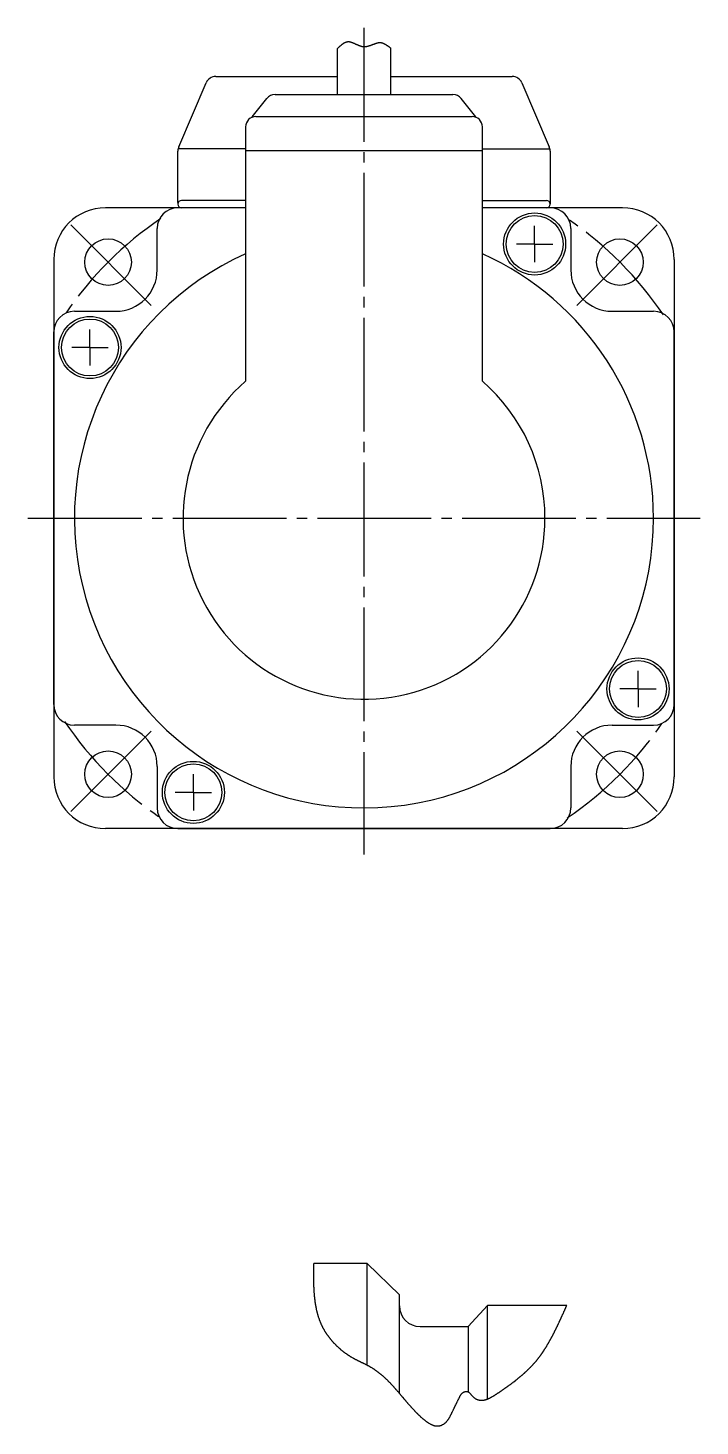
# Model space of a CAD drawing. Extents: x -169 to 177, y -107 to 129.
# Drawn here: x -169.5 to -104.5, y -91.2 to 43.9 of the extents above; entities that cross this region are included whole.
import ezdxf

# ---------------------------------------------------------------- set-up
doc = ezdxf.new("R2010")
doc.units = 0
doc.linetypes.add('DASH_CENTER', pattern=[14, 11, -1, 1, -1])
doc.layers.get('0').update_dxf_attribs({"linetype": 'CONTINUOUS'})

msp = doc.modelspace()

# ---------------------------------------------------------------- linework, layer by layer
at = {"color": 1, "linetype": 'DASH_CENTER'}
for p, q in [((-137, 43.88), (-137, -36)), ((-157.57, 17.07), (-165.68, 25.18)), ((-116.43, 17.07), (-108.32, 25.18)), ((-169.5, -3.5), (-104.5, -3.5)), ((-157.57, -24.07), (-165.68, -32.18)), ((-116.43, -24.07), (-108.32, -32.18))]:
    msp.add_line(p, q, dxfattribs=at)
at = {"color": 7, "linetype": 'CONTINUOUS'}
for p, q in [((-139.55, 37.46), (-139.55, 41.91)), ((-134.45, 41.96), (-134.45, 37.46)), ((-151.34, 39.2), (-139.55, 39.2)), ((-134.45, 39.2), (-122.66, 39.2)), ((-154.92, 32.39), (-152.26, 38.59)), ((-121.74, 38.59), (-119.08, 32.39)), ((-147.81, 35.29), (-146.41, 37.05)), ((-145.6, 37.46), (-128.4, 37.46)), ((-126.19, 35.29), (-127.59, 37.05)), ((-147.45, 35.32), (-126.55, 35.32)), ((-148.45, 34.32), (-148.45, 9.73)), ((-125.55, 9.73), (-125.55, 34.32)), ((-155, 27), (-155, 31.99)), ((-148.45, 32.2), (-154.98, 32.2)), ((-125.55, 32.01), (-148.45, 32.01)), ((-125.55, 32.2), (-119.02, 32.2)), ((-119, 31.99), (-119, 26.85)), ((-148.45, 27.2), (-154.65, 27.2)), ((-125.55, 27.2), (-119.35, 27.2)), ((-148.45, 26.5), (-162, 26.5)), ((-155, 27), (-155, 26.85)), ((-112, 26.5), (-125.55, 26.5)), ((-157, 20.5), (-157, 24.5)), ((-157, 20.5), (-157, 24.5)), ((-120.5, 23), (-120.5, 24.75)), ((-117, 24.5), (-117, 20.5)), ((-120.5, 23), (-122.25, 23)), ((-120.5, 23), (-120.5, 21.25)), ((-120.5, 23), (-118.75, 23)), ((-167, 21.5), (-167, -28.5)), ((-107, 21.5), (-107, -28.5)), ((-165, 16.5), (-161, 16.5)), ((-113, 16.5), (-109, 16.5)), ((-167, 14.5), (-167, -21.5)), ((-167, -21.5), (-167, 14.5)), ((-163.5, 13), (-163.5, 14.75)), ((-107, 14.5), (-107, -21.5)), ((-107, -21.5), (-107, 14.5)), ((-163.5, 13), (-165.25, 13)), ((-163.5, 13), (-163.5, 11.25)), ((-163.5, 13), (-161.75, 13)), ((-110.5, -20), (-110.5, -18.25)), ((-110.5, -20), (-112.25, -20)), ((-110.5, -20), (-110.5, -21.75)), ((-110.5, -20), (-108.75, -20)), ((-161, -23.5), (-165, -23.5)), ((-113, -23.5), (-109, -23.5)), ((-157, -27.5), (-157, -31.5)), ((-153.5, -30), (-153.5, -28.25)), ((-117, -27.5), (-117, -31.5)), ((-153.5, -30), (-155.25, -30)), ((-153.5, -30), (-153.5, -31.75)), ((-153.5, -30), (-151.75, -30)), ((-112, -33.5), (-162, -33.5)), ((-155, -33.5), (-119, -33.5)), ((-119, -33.5), (-155, -33.5)), ((-136.69, -75.55), (-141.86, -75.55)), ((-136.69, -75.55), (-133.57, -78.55)), ((-136.69, -85.35), (-136.69, -75.55)), ((-133.57, -88.09), (-133.57, -78.55)), ((-126.93, -81.63), (-125.07, -79.59)), ((-117.39, -79.59), (-125.07, -79.59)), ((-125.07, -88.63), (-125.07, -79.59)), ((-131.57, -81.63), (-126.93, -81.63)), ((-126.93, -81.63), (-126.93, -87.95))]:
    msp.add_line(p, q, dxfattribs=at)
at = {"color": 2}
for points in [[(-134.45, 41.96, 0), (-134.47, 41.97, 0), (-134.49, 41.99, 0), (-134.51, 42, 0), (-134.54, 42.02, 0), (-134.56, 42.03, 0), (-134.58, 42.05, 0), (-134.6, 42.07, 0), (-134.62, 42.08, 0), (-134.65, 42.1, 0), (-134.67, 42.11, 0), (-134.69, 42.13, 0), (-134.71, 42.14, 0), (-134.73, 42.16, 0), (-134.75, 42.17, 0), (-134.78, 42.19, 0), (-134.8, 42.2, 0), (-134.82, 42.21, 0), (-134.84, 42.23, 0), (-134.86, 42.24, 0), (-134.88, 42.25, 0), (-134.91, 42.27, 0), (-134.93, 42.28, 0), (-134.95, 42.29, 0), (-134.97, 42.3, 0), (-135, 42.31, 0), (-135.02, 42.33, 0), (-135.04, 42.34, 0), (-135.06, 42.35, 0), (-135.08, 42.36, 0), (-135.11, 42.37, 0), (-135.13, 42.37, 0), (-135.15, 42.38, 0), (-135.17, 42.39, 0), (-135.19, 42.4, 0), (-135.22, 42.4, 0), (-135.24, 42.41, 0), (-135.26, 42.42, 0), (-135.28, 42.42, 0), (-135.31, 42.43, 0), (-135.33, 42.43, 0), (-135.35, 42.43, 0), (-135.38, 42.44, 0), (-135.4, 42.44, 0), (-135.42, 42.44, 0), (-135.44, 42.44, 0), (-135.47, 42.44, 0), (-135.49, 42.44, 0), (-135.51, 42.44, 0), (-135.54, 42.44, 0), (-135.56, 42.44, 0), (-135.58, 42.43, 0), (-135.61, 42.43, 0), (-135.63, 42.43, 0), (-135.65, 42.42, 0), (-135.68, 42.42, 0), (-135.7, 42.41, 0), (-135.72, 42.41, 0), (-135.75, 42.4, 0), (-135.77, 42.4, 0), (-135.79, 42.39, 0), (-135.82, 42.38, 0), (-135.84, 42.38, 0), (-135.87, 42.37, 0), (-135.89, 42.36, 0), (-135.91, 42.35, 0), (-135.94, 42.34, 0), (-135.96, 42.34, 0), (-135.98, 42.33, 0), (-136.01, 42.32, 0), (-136.03, 42.31, 0), (-136.06, 42.3, 0), (-136.08, 42.29, 0), (-136.1, 42.28, 0), (-136.13, 42.27, 0), (-136.15, 42.26, 0), (-136.18, 42.25, 0), (-136.2, 42.24, 0), (-136.22, 42.23, 0), (-136.25, 42.23, 0), (-136.27, 42.22, 0), (-136.3, 42.21, 0), (-136.32, 42.2, 0), (-136.35, 42.19, 0), (-136.37, 42.18, 0), (-136.4, 42.17, 0), (-136.42, 42.16, 0), (-136.44, 42.15, 0), (-136.47, 42.14, 0), (-136.49, 42.14, 0), (-136.52, 42.13, 0), (-136.54, 42.12, 0), (-136.57, 42.11, 0), (-136.59, 42.11, 0), (-136.62, 42.1, 0), (-136.64, 42.09, 0), (-136.66, 42.09, 0), (-136.69, 42.08, 0), (-136.71, 42.08, 0), (-136.74, 42.07, 0), (-136.76, 42.07, 0), (-136.79, 42.06, 0), (-136.81, 42.06, 0), (-136.84, 42.06, 0), (-136.86, 42.05, 0), (-136.88, 42.05, 0), (-136.91, 42.05, 0), (-136.93, 42.05, 0), (-136.96, 42.05, 0), (-136.98, 42.05, 0), (-137.01, 42.05, 0), (-137.03, 42.05, 0), (-137.06, 42.05, 0), (-137.08, 42.06, 0), (-137.1, 42.06, 0), (-137.13, 42.06, 0), (-137.15, 42.07, 0), (-137.18, 42.07, 0), (-137.2, 42.08, 0), (-137.23, 42.08, 0), (-137.25, 42.09, 0), (-137.28, 42.1, 0), (-137.3, 42.11, 0), (-137.32, 42.11, 0), (-137.35, 42.12, 0), (-137.37, 42.13, 0), (-137.4, 42.14, 0), (-137.42, 42.15, 0), (-137.45, 42.16, 0), (-137.47, 42.17, 0), (-137.5, 42.18, 0), (-137.52, 42.19, 0), (-137.54, 42.2, 0), (-137.57, 42.21, 0), (-137.59, 42.22, 0), (-137.62, 42.23, 0), (-137.64, 42.24, 0), (-137.66, 42.25, 0), (-137.69, 42.26, 0), (-137.71, 42.27, 0), (-137.74, 42.28, 0), (-137.76, 42.29, 0), (-137.78, 42.3, 0), (-137.81, 42.32, 0), (-137.83, 42.33, 0), (-137.85, 42.34, 0), (-137.88, 42.35, 0), (-137.9, 42.36, 0), (-137.93, 42.37, 0), (-137.95, 42.38, 0), (-137.97, 42.39, 0), (-138, 42.4, 0), (-138.02, 42.41, 0), (-138.04, 42.42, 0), (-138.07, 42.43, 0), (-138.09, 42.44, 0), (-138.11, 42.45, 0), (-138.14, 42.46, 0), (-138.16, 42.46, 0), (-138.18, 42.47, 0), (-138.21, 42.48, 0), (-138.23, 42.49, 0), (-138.25, 42.49, 0), (-138.28, 42.5, 0), (-138.3, 42.51, 0), (-138.32, 42.51, 0), (-138.34, 42.52, 0), (-138.37, 42.52, 0), (-138.39, 42.52, 0), (-138.41, 42.53, 0), (-138.43, 42.53, 0), (-138.46, 42.53, 0), (-138.48, 42.53, 0), (-138.5, 42.53, 0), (-138.52, 42.53, 0), (-138.54, 42.53, 0), (-138.57, 42.53, 0), (-138.59, 42.53, 0), (-138.61, 42.53, 0), (-138.63, 42.52, 0), (-138.66, 42.52, 0), (-138.68, 42.51, 0), (-138.7, 42.51, 0), (-138.72, 42.5, 0), (-138.74, 42.5, 0), (-138.76, 42.49, 0), (-138.78, 42.48, 0), (-138.81, 42.47, 0), (-138.83, 42.46, 0), (-138.85, 42.45, 0), (-138.87, 42.44, 0), (-138.89, 42.43, 0), (-138.91, 42.42, 0), (-138.93, 42.41, 0), (-138.95, 42.4, 0), (-138.97, 42.38, 0), (-139, 42.37, 0), (-139.02, 42.36, 0), (-139.04, 42.34, 0), (-139.06, 42.33, 0), (-139.08, 42.31, 0), (-139.1, 42.3, 0), (-139.12, 42.28, 0), (-139.14, 42.27, 0), (-139.16, 42.25, 0), (-139.18, 42.24, 0), (-139.2, 42.22, 0), (-139.22, 42.2, 0), (-139.24, 42.19, 0), (-139.26, 42.17, 0), (-139.28, 42.15, 0), (-139.31, 42.13, 0), (-139.33, 42.12, 0), (-139.35, 42.1, 0), (-139.37, 42.08, 0), (-139.39, 42.06, 0), (-139.41, 42.04, 0), (-139.43, 42.02, 0), (-139.45, 42.01, 0), (-139.47, 41.99, 0), (-139.49, 41.97, 0), (-139.51, 41.95, 0), (-139.53, 41.93, 0), (-139.55, 41.91, 0)], [(-141.86, -75.55, 0), (-141.87, -75.59, 0), (-141.87, -75.63, 0), (-141.87, -75.67, 0), (-141.87, -75.71, 0), (-141.87, -75.75, 0), (-141.87, -75.79, 0), (-141.87, -75.83, 0), (-141.87, -75.87, 0), (-141.87, -75.91, 0), (-141.87, -75.96, 0), (-141.87, -76, 0), (-141.87, -76.04, 0), (-141.87, -76.08, 0), (-141.87, -76.12, 0), (-141.88, -76.16, 0), (-141.88, -76.2, 0), (-141.88, -76.24, 0), (-141.88, -76.28, 0), (-141.88, -76.32, 0), (-141.88, -76.36, 0), (-141.88, -76.4, 0), (-141.88, -76.44, 0), (-141.88, -76.48, 0), (-141.88, -76.52, 0), (-141.88, -76.56, 0), (-141.88, -76.6, 0), (-141.88, -76.64, 0), (-141.88, -76.68, 0), (-141.88, -76.72, 0), (-141.88, -76.77, 0), (-141.88, -76.81, 0), (-141.88, -76.85, 0), (-141.88, -76.89, 0), (-141.88, -76.93, 0), (-141.88, -76.97, 0), (-141.88, -77.01, 0), (-141.88, -77.05, 0), (-141.88, -77.09, 0), (-141.88, -77.13, 0), (-141.88, -77.17, 0), (-141.88, -77.21, 0), (-141.88, -77.25, 0), (-141.88, -77.29, 0), (-141.88, -77.33, 0), (-141.88, -77.37, 0), (-141.88, -77.41, 0), (-141.87, -77.45, 0), (-141.87, -77.49, 0), (-141.87, -77.54, 0), (-141.87, -77.58, 0), (-141.87, -77.62, 0), (-141.87, -77.66, 0), (-141.87, -77.7, 0), (-141.87, -77.74, 0), (-141.87, -77.78, 0), (-141.86, -77.82, 0), (-141.86, -77.86, 0), (-141.86, -77.9, 0), (-141.86, -77.94, 0), (-141.86, -77.98, 0), (-141.85, -78.02, 0), (-141.85, -78.06, 0), (-141.85, -78.1, 0), (-141.85, -78.14, 0), (-141.85, -78.18, 0), (-141.84, -78.22, 0), (-141.84, -78.26, 0), (-141.84, -78.3, 0), (-141.84, -78.35, 0), (-141.83, -78.39, 0), (-141.83, -78.43, 0), (-141.83, -78.47, 0), (-141.82, -78.51, 0), (-141.82, -78.55, 0), (-141.82, -78.59, 0), (-141.81, -78.63, 0), (-141.81, -78.67, 0), (-141.81, -78.71, 0), (-141.8, -78.75, 0), (-141.8, -78.79, 0), (-141.79, -78.83, 0), (-141.79, -78.87, 0), (-141.79, -78.91, 0), (-141.78, -78.95, 0), (-141.78, -78.99, 0), (-141.77, -79.03, 0), (-141.77, -79.07, 0), (-141.76, -79.11, 0), (-141.76, -79.15, 0), (-141.75, -79.19, 0), (-141.75, -79.23, 0), (-141.74, -79.27, 0), (-141.73, -79.31, 0), (-141.73, -79.35, 0), (-141.72, -79.39, 0), (-141.72, -79.43, 0), (-141.71, -79.47, 0), (-141.7, -79.51, 0), (-141.69, -79.55, 0), (-141.69, -79.59, 0), (-141.68, -79.63, 0), (-141.67, -79.67, 0), (-141.67, -79.71, 0), (-141.66, -79.75, 0), (-141.65, -79.79, 0), (-141.64, -79.83, 0), (-141.63, -79.87, 0), (-141.63, -79.91, 0), (-141.62, -79.95, 0), (-141.61, -79.99, 0), (-141.6, -80.03, 0), (-141.59, -80.07, 0), (-141.58, -80.11, 0), (-141.57, -80.15, 0), (-141.56, -80.19, 0), (-141.55, -80.23, 0), (-141.54, -80.27, 0), (-141.53, -80.31, 0), (-141.52, -80.35, 0), (-141.51, -80.39, 0), (-141.5, -80.43, 0), (-141.49, -80.46, 0), (-141.48, -80.5, 0), (-141.46, -80.54, 0), (-141.45, -80.58, 0), (-141.44, -80.62, 0), (-141.43, -80.66, 0), (-141.42, -80.7, 0), (-141.4, -80.74, 0), (-141.39, -80.77, 0), (-141.38, -80.81, 0), (-141.36, -80.85, 0), (-141.35, -80.89, 0), (-141.34, -80.93, 0), (-141.32, -80.97, 0), (-141.31, -81, 0), (-141.29, -81.04, 0), (-141.28, -81.08, 0), (-141.26, -81.12, 0), (-141.25, -81.16, 0), (-141.24, -81.19, 0), (-141.22, -81.23, 0), (-141.2, -81.27, 0), (-141.19, -81.31, 0), (-141.17, -81.34, 0), (-141.16, -81.38, 0), (-141.14, -81.42, 0), (-141.12, -81.45, 0), (-141.1, -81.49, 0), (-141.09, -81.53, 0), (-141.07, -81.56, 0), (-141.05, -81.6, 0), (-141.03, -81.64, 0), (-141.01, -81.67, 0), (-141, -81.71, 0), (-140.98, -81.75, 0), (-140.96, -81.78, 0), (-140.94, -81.82, 0), (-140.92, -81.85, 0), (-140.9, -81.89, 0), (-140.88, -81.92, 0), (-140.86, -81.96, 0), (-140.84, -81.99, 0), (-140.82, -82.03, 0), (-140.8, -82.06, 0), (-140.78, -82.1, 0), (-140.75, -82.13, 0), (-140.73, -82.17, 0), (-140.71, -82.2, 0), (-140.69, -82.23, 0), (-140.67, -82.27, 0), (-140.65, -82.3, 0), (-140.62, -82.34, 0), (-140.6, -82.37, 0), (-140.58, -82.4, 0), (-140.55, -82.44, 0), (-140.53, -82.47, 0), (-140.51, -82.5, 0), (-140.48, -82.54, 0), (-140.46, -82.57, 0), (-140.43, -82.6, 0), (-140.41, -82.63, 0), (-140.38, -82.67, 0), (-140.36, -82.7, 0), (-140.34, -82.73, 0), (-140.31, -82.76, 0), (-140.28, -82.79, 0), (-140.26, -82.83, 0), (-140.23, -82.86, 0), (-140.21, -82.89, 0), (-140.18, -82.92, 0), (-140.15, -82.95, 0), (-140.13, -82.98, 0), (-140.1, -83.01, 0), (-140.07, -83.04, 0), (-140.05, -83.07, 0), (-140.02, -83.1, 0), (-139.99, -83.13, 0), (-139.97, -83.17, 0), (-139.94, -83.19, 0), (-139.91, -83.22, 0), (-139.88, -83.25, 0), (-139.85, -83.28, 0), (-139.82, -83.31, 0), (-139.8, -83.34, 0), (-139.77, -83.37, 0), (-139.74, -83.4, 0), (-139.71, -83.43, 0), (-139.68, -83.46, 0), (-139.65, -83.49, 0), (-139.62, -83.51, 0), (-139.59, -83.54, 0), (-139.56, -83.57, 0), (-139.53, -83.6, 0), (-139.5, -83.63, 0), (-139.47, -83.65, 0), (-139.44, -83.68, 0), (-139.41, -83.71, 0), (-139.38, -83.73, 0), (-139.35, -83.76, 0), (-139.32, -83.79, 0), (-139.29, -83.81, 0), (-139.26, -83.84, 0), (-139.23, -83.87, 0), (-139.2, -83.89, 0), (-139.16, -83.92, 0), (-139.13, -83.94, 0), (-139.1, -83.97, 0), (-139.07, -83.99, 0), (-139.04, -84.02, 0), (-139, -84.04, 0), (-138.97, -84.07, 0), (-138.94, -84.09, 0), (-138.91, -84.12, 0), (-138.88, -84.14, 0), (-138.84, -84.17, 0), (-138.81, -84.19, 0), (-138.78, -84.21, 0), (-138.74, -84.24, 0), (-138.71, -84.26, 0), (-138.68, -84.28, 0), (-138.64, -84.31, 0), (-138.61, -84.33, 0), (-138.58, -84.35, 0), (-138.54, -84.38, 0), (-138.51, -84.4, 0), (-138.47, -84.42, 0), (-138.44, -84.44, 0), (-138.41, -84.46, 0), (-138.37, -84.49, 0), (-138.34, -84.51, 0), (-138.3, -84.53, 0), (-138.27, -84.55, 0), (-138.23, -84.57, 0), (-138.2, -84.59, 0), (-138.16, -84.61, 0), (-138.13, -84.63, 0), (-138.09, -84.65, 0), (-138.06, -84.67, 0), (-138.02, -84.69, 0), (-137.99, -84.71, 0), (-137.95, -84.73, 0), (-137.92, -84.75, 0), (-137.88, -84.77, 0), (-137.84, -84.79, 0), (-137.81, -84.81, 0), (-137.77, -84.82, 0), (-137.74, -84.84, 0), (-137.7, -84.86, 0), (-137.66, -84.88, 0), (-137.63, -84.9, 0), (-137.59, -84.92, 0), (-137.56, -84.93, 0), (-137.52, -84.95, 0), (-137.48, -84.97, 0), (-137.45, -84.99, 0), (-137.41, -85, 0), (-137.37, -85.02, 0), (-137.34, -85.04, 0), (-137.3, -85.06, 0), (-137.26, -85.07, 0), (-137.23, -85.09, 0), (-137.19, -85.11, 0), (-137.15, -85.13, 0), (-137.12, -85.14, 0), (-137.08, -85.16, 0), (-137.04, -85.18, 0), (-137.01, -85.2, 0), (-136.97, -85.21, 0), (-136.93, -85.23, 0), (-136.9, -85.25, 0), (-136.86, -85.27, 0), (-136.82, -85.29, 0), (-136.79, -85.3, 0), (-136.75, -85.32, 0), (-136.72, -85.34, 0), (-136.68, -85.36, 0), (-136.65, -85.38, 0), (-136.61, -85.4, 0), (-136.57, -85.42, 0), (-136.54, -85.44, 0), (-136.5, -85.46, 0), (-136.47, -85.48, 0), (-136.43, -85.5, 0), (-136.4, -85.52, 0), (-136.36, -85.54, 0), (-136.33, -85.56, 0), (-136.29, -85.58, 0), (-136.26, -85.6, 0), (-136.22, -85.62, 0), (-136.19, -85.65, 0), (-136.16, -85.67, 0), (-136.12, -85.69, 0), (-136.09, -85.71, 0), (-136.06, -85.73, 0), (-136.02, -85.76, 0), (-135.99, -85.78, 0), (-135.95, -85.8, 0), (-135.92, -85.83, 0), (-135.89, -85.85, 0), (-135.85, -85.87, 0), (-135.82, -85.9, 0), (-135.79, -85.92, 0), (-135.75, -85.94, 0), (-135.72, -85.97, 0), (-135.69, -85.99, 0), (-135.66, -86.02, 0), (-135.62, -86.04, 0), (-135.59, -86.07, 0), (-135.56, -86.09, 0), (-135.53, -86.12, 0), (-135.5, -86.14, 0), (-135.47, -86.17, 0), (-135.43, -86.19, 0), (-135.4, -86.22, 0), (-135.37, -86.24, 0), (-135.34, -86.27, 0), (-135.31, -86.3, 0), (-135.28, -86.32, 0), (-135.25, -86.35, 0), (-135.22, -86.37, 0), (-135.18, -86.4, 0), (-135.15, -86.43, 0), (-135.12, -86.45, 0), (-135.09, -86.48, 0), (-135.06, -86.51, 0), (-135.03, -86.54, 0), (-135, -86.56, 0), (-134.97, -86.59, 0), (-134.94, -86.62, 0), (-134.91, -86.65, 0), (-134.88, -86.67, 0), (-134.85, -86.7, 0), (-134.82, -86.73, 0), (-134.8, -86.76, 0), (-134.77, -86.79, 0), (-134.74, -86.81, 0), (-134.71, -86.84, 0), (-134.68, -86.87, 0), (-134.65, -86.9, 0), (-134.62, -86.93, 0), (-134.59, -86.96, 0), (-134.57, -86.99, 0), (-134.54, -87.02, 0), (-134.51, -87.05, 0), (-134.48, -87.07, 0), (-134.45, -87.1, 0), (-134.43, -87.13, 0), (-134.4, -87.16, 0), (-134.37, -87.19, 0), (-134.34, -87.22, 0), (-134.31, -87.25, 0), (-134.29, -87.28, 0), (-134.26, -87.31, 0), (-134.23, -87.34, 0), (-134.21, -87.37, 0), (-134.18, -87.4, 0), (-134.15, -87.43, 0), (-134.12, -87.46, 0), (-134.1, -87.49, 0), (-134.07, -87.52, 0), (-134.04, -87.55, 0), (-134.02, -87.58, 0), (-133.99, -87.61, 0), (-133.96, -87.64, 0), (-133.94, -87.67, 0), (-133.91, -87.7, 0), (-133.88, -87.73, 0), (-133.85, -87.76, 0), (-133.83, -87.79, 0), (-133.8, -87.83, 0), (-133.78, -87.86, 0), (-133.75, -87.89, 0), (-133.72, -87.92, 0), (-133.7, -87.95, 0), (-133.67, -87.98, 0), (-133.64, -88.01, 0), (-133.62, -88.04, 0), (-133.59, -88.07, 0), (-133.56, -88.1, 0), (-133.54, -88.13, 0), (-133.51, -88.16, 0), (-133.49, -88.19, 0), (-133.46, -88.23, 0), (-133.43, -88.26, 0), (-133.41, -88.29, 0), (-133.38, -88.32, 0), (-133.35, -88.35, 0), (-133.33, -88.38, 0), (-133.3, -88.41, 0), (-133.28, -88.44, 0), (-133.25, -88.47, 0), (-133.22, -88.5, 0), (-133.2, -88.53, 0), (-133.17, -88.57, 0), (-133.15, -88.6, 0), (-133.12, -88.63, 0), (-133.09, -88.66, 0), (-133.07, -88.69, 0), (-133.04, -88.72, 0), (-133.01, -88.75, 0), (-132.99, -88.78, 0), (-132.96, -88.81, 0), (-132.94, -88.84, 0), (-132.91, -88.87, 0), (-132.88, -88.9, 0), (-132.86, -88.94, 0), (-132.83, -88.97, 0), (-132.8, -89, 0), (-132.78, -89.03, 0), (-132.75, -89.06, 0), (-132.72, -89.09, 0), (-132.7, -89.12, 0), (-132.67, -89.15, 0), (-132.64, -89.18, 0), (-132.62, -89.21, 0), (-132.59, -89.24, 0), (-132.56, -89.27, 0), (-132.54, -89.3, 0), (-132.51, -89.33, 0), (-132.48, -89.36, 0), (-132.46, -89.39, 0), (-132.43, -89.42, 0), (-132.4, -89.45, 0), (-132.37, -89.48, 0), (-132.35, -89.51, 0), (-132.32, -89.54, 0), (-132.29, -89.57, 0), (-132.26, -89.6, 0), (-132.24, -89.63, 0), (-132.21, -89.66, 0), (-132.18, -89.69, 0), (-132.15, -89.72, 0), (-132.13, -89.75, 0), (-132.1, -89.78, 0), (-132.07, -89.81, 0), (-132.04, -89.84, 0), (-132.01, -89.87, 0), (-131.99, -89.9, 0), (-131.96, -89.93, 0), (-131.93, -89.96, 0), (-131.9, -89.99, 0), (-131.87, -90.01, 0), (-131.84, -90.04, 0), (-131.82, -90.07, 0), (-131.79, -90.1, 0), (-131.76, -90.13, 0), (-131.73, -90.16, 0), (-131.7, -90.18, 0), (-131.67, -90.21, 0), (-131.64, -90.24, 0), (-131.61, -90.27, 0), (-131.58, -90.3, 0), (-131.56, -90.32, 0), (-131.53, -90.35, 0), (-131.5, -90.38, 0), (-131.47, -90.4, 0), (-131.44, -90.43, 0), (-131.41, -90.46, 0), (-131.38, -90.48, 0), (-131.34, -90.51, 0), (-131.31, -90.54, 0), (-131.28, -90.56, 0), (-131.25, -90.59, 0), (-131.22, -90.61, 0), (-131.19, -90.64, 0), (-131.16, -90.66, 0), (-131.12, -90.69, 0), (-131.09, -90.71, 0), (-131.06, -90.74, 0), (-131.03, -90.76, 0), (-130.99, -90.79, 0), (-130.96, -90.81, 0), (-130.93, -90.83, 0), (-130.89, -90.86, 0), (-130.86, -90.88, 0), (-130.82, -90.9, 0), (-130.79, -90.92, 0), (-130.75, -90.95, 0), (-130.72, -90.97, 0), (-130.68, -90.99, 0), (-130.65, -91.01, 0), (-130.61, -91.03, 0), (-130.57, -91.05, 0), (-130.53, -91.07, 0), (-130.5, -91.09, 0), (-130.46, -91.11, 0), (-130.42, -91.13, 0), (-130.38, -91.14, 0), (-130.34, -91.16, 0), (-130.31, -91.17, 0), (-130.27, -91.18, 0), (-130.23, -91.2, 0), (-130.19, -91.21, 0), (-130.15, -91.22, 0), (-130.11, -91.23, 0), (-130.07, -91.23, 0), (-130.03, -91.24, 0), (-129.99, -91.24, 0), (-129.95, -91.24, 0), (-129.91, -91.24, 0), (-129.87, -91.24, 0), (-129.83, -91.24, 0), (-129.79, -91.24, 0), (-129.75, -91.23, 0), (-129.71, -91.22, 0), (-129.67, -91.21, 0), (-129.63, -91.2, 0), (-129.59, -91.19, 0), (-129.55, -91.18, 0), (-129.51, -91.16, 0), (-129.47, -91.15, 0), (-129.44, -91.13, 0), (-129.4, -91.11, 0), (-129.36, -91.09, 0), (-129.32, -91.07, 0), (-129.29, -91.05, 0), (-129.25, -91.03, 0), (-129.22, -91, 0), (-129.19, -90.98, 0), (-129.16, -90.95, 0), (-129.12, -90.93, 0), (-129.09, -90.9, 0), (-129.06, -90.87, 0), (-129.03, -90.84, 0), (-129.01, -90.81, 0), (-128.98, -90.78, 0), (-128.95, -90.75, 0), (-128.93, -90.72, 0), (-128.9, -90.69, 0), (-128.88, -90.65, 0), (-128.86, -90.62, 0), (-128.83, -90.59, 0), (-128.81, -90.55, 0), (-128.79, -90.52, 0), (-128.77, -90.48, 0), (-128.75, -90.45, 0), (-128.73, -90.41, 0), (-128.71, -90.38, 0), (-128.69, -90.34, 0), (-128.67, -90.3, 0), (-128.65, -90.27, 0), (-128.63, -90.23, 0), (-128.62, -90.19, 0), (-128.6, -90.16, 0), (-128.58, -90.12, 0), (-128.56, -90.08, 0), (-128.54, -90.05, 0), (-128.52, -90.01, 0), (-128.51, -89.98, 0), (-128.49, -89.94, 0), (-128.47, -89.9, 0), (-128.45, -89.87, 0), (-128.44, -89.83, 0), (-128.42, -89.79, 0), (-128.4, -89.76, 0), (-128.38, -89.72, 0), (-128.36, -89.68, 0), (-128.35, -89.65, 0), (-128.33, -89.61, 0), (-128.31, -89.57, 0), (-128.29, -89.54, 0), (-128.28, -89.5, 0), (-128.26, -89.46, 0), (-128.24, -89.43, 0), (-128.22, -89.39, 0), (-128.21, -89.36, 0), (-128.19, -89.32, 0), (-128.17, -89.28, 0), (-128.16, -89.25, 0), (-128.14, -89.21, 0), (-128.12, -89.18, 0), (-128.1, -89.14, 0), (-128.09, -89.11, 0), (-128.07, -89.07, 0), (-128.05, -89.03, 0), (-128.03, -89, 0), (-128.01, -88.96, 0), (-128, -88.93, 0), (-127.98, -88.89, 0), (-127.96, -88.85, 0), (-127.94, -88.82, 0), (-127.92, -88.78, 0), (-127.91, -88.74, 0), (-127.89, -88.71, 0), (-127.87, -88.67, 0), (-127.85, -88.63, 0), (-127.83, -88.6, 0), (-127.81, -88.56, 0), (-127.8, -88.52, 0), (-127.78, -88.48, 0), (-127.76, -88.44, 0), (-127.74, -88.41, 0), (-127.72, -88.37, 0), (-127.7, -88.33, 0), (-127.68, -88.29, 0), (-127.66, -88.26, 0), (-127.64, -88.22, 0), (-127.61, -88.19, 0), (-127.59, -88.16, 0), (-127.56, -88.12, 0), (-127.54, -88.09, 0), (-127.51, -88.07, 0), (-127.48, -88.04, 0), (-127.45, -88.02, 0), (-127.41, -87.99, 0), (-127.38, -87.97, 0), (-127.34, -87.96, 0), (-127.3, -87.94, 0), (-127.26, -87.93, 0), (-127.22, -87.92, 0), (-127.18, -87.91, 0), (-127.13, -87.91, 0), (-127.09, -87.91, 0), (-127.05, -87.91, 0), (-127.01, -87.92, 0), (-126.97, -87.93, 0), (-126.93, -87.94, 0), (-126.9, -87.96, 0), (-126.86, -87.98, 0), (-126.83, -88, 0), (-126.8, -88.03, 0), (-126.77, -88.06, 0), (-126.74, -88.09, 0), (-126.71, -88.12, 0), (-126.69, -88.15, 0), (-126.66, -88.18, 0), (-126.63, -88.22, 0), (-126.61, -88.25, 0), (-126.58, -88.28, 0), (-126.55, -88.31, 0), (-126.53, -88.34, 0), (-126.5, -88.37, 0), (-126.47, -88.4, 0), (-126.44, -88.43, 0), (-126.41, -88.46, 0), (-126.38, -88.48, 0), (-126.35, -88.51, 0), (-126.32, -88.53, 0), (-126.29, -88.56, 0), (-126.25, -88.58, 0), (-126.22, -88.6, 0), (-126.18, -88.62, 0), (-126.15, -88.64, 0), (-126.11, -88.65, 0), (-126.07, -88.67, 0), (-126.03, -88.68, 0), (-125.99, -88.7, 0), (-125.95, -88.71, 0), (-125.91, -88.72, 0), (-125.87, -88.73, 0), (-125.83, -88.73, 0), (-125.79, -88.74, 0), (-125.75, -88.75, 0), (-125.71, -88.75, 0), (-125.67, -88.75, 0), (-125.62, -88.75, 0), (-125.58, -88.75, 0), (-125.54, -88.75, 0), (-125.5, -88.75, 0), (-125.46, -88.74, 0), (-125.42, -88.74, 0), (-125.38, -88.73, 0), (-125.34, -88.72, 0), (-125.3, -88.71, 0), (-125.26, -88.7, 0), (-125.22, -88.69, 0), (-125.18, -88.68, 0), (-125.14, -88.67, 0), (-125.11, -88.65, 0), (-125.07, -88.64, 0), (-125.03, -88.62, 0), (-124.99, -88.61, 0), (-124.95, -88.59, 0), (-124.92, -88.57, 0), (-124.88, -88.56, 0), (-124.84, -88.54, 0), (-124.81, -88.52, 0), (-124.77, -88.5, 0), (-124.73, -88.48, 0), (-124.7, -88.46, 0), (-124.66, -88.44, 0), (-124.63, -88.42, 0), (-124.59, -88.4, 0), (-124.56, -88.38, 0), (-124.52, -88.36, 0), (-124.49, -88.34, 0), (-124.45, -88.32, 0), (-124.42, -88.3, 0), (-124.38, -88.28, 0), (-124.35, -88.25, 0), (-124.31, -88.23, 0), (-124.28, -88.21, 0), (-124.25, -88.19, 0), (-124.21, -88.17, 0), (-124.18, -88.15, 0), (-124.14, -88.12, 0), (-124.11, -88.1, 0), (-124.08, -88.08, 0), (-124.04, -88.06, 0), (-124.01, -88.03, 0), (-123.97, -88.01, 0), (-123.94, -87.99, 0), (-123.91, -87.97, 0), (-123.87, -87.94, 0), (-123.84, -87.92, 0), (-123.81, -87.9, 0), (-123.77, -87.88, 0), (-123.74, -87.85, 0), (-123.71, -87.83, 0), (-123.67, -87.81, 0), (-123.64, -87.78, 0), (-123.61, -87.76, 0), (-123.57, -87.74, 0), (-123.54, -87.72, 0), (-123.51, -87.69, 0), (-123.47, -87.67, 0), (-123.44, -87.65, 0), (-123.41, -87.62, 0), (-123.38, -87.6, 0), (-123.34, -87.58, 0), (-123.31, -87.55, 0), (-123.28, -87.53, 0), (-123.24, -87.51, 0), (-123.21, -87.48, 0), (-123.18, -87.46, 0), (-123.14, -87.44, 0), (-123.11, -87.41, 0), (-123.08, -87.39, 0), (-123.04, -87.37, 0), (-123.01, -87.34, 0), (-122.98, -87.32, 0), (-122.95, -87.3, 0), (-122.91, -87.27, 0), (-122.88, -87.25, 0), (-122.85, -87.22, 0), (-122.81, -87.2, 0), (-122.78, -87.18, 0), (-122.75, -87.15, 0), (-122.72, -87.13, 0), (-122.69, -87.1, 0), (-122.65, -87.08, 0), (-122.62, -87.05, 0), (-122.59, -87.03, 0), (-122.56, -87, 0), (-122.52, -86.98, 0), (-122.49, -86.96, 0), (-122.46, -86.93, 0), (-122.43, -86.91, 0), (-122.39, -86.88, 0), (-122.36, -86.86, 0), (-122.33, -86.83, 0), (-122.3, -86.81, 0), (-122.27, -86.78, 0), (-122.23, -86.76, 0), (-122.2, -86.73, 0), (-122.17, -86.71, 0), (-122.14, -86.68, 0), (-122.11, -86.65, 0), (-122.08, -86.63, 0), (-122.05, -86.6, 0), (-122.01, -86.58, 0), (-121.98, -86.55, 0), (-121.95, -86.53, 0), (-121.92, -86.5, 0), (-121.89, -86.47, 0), (-121.86, -86.45, 0), (-121.83, -86.42, 0), (-121.8, -86.4, 0), (-121.77, -86.37, 0), (-121.73, -86.34, 0), (-121.7, -86.32, 0), (-121.67, -86.29, 0), (-121.64, -86.26, 0), (-121.61, -86.24, 0), (-121.58, -86.21, 0), (-121.55, -86.18, 0), (-121.52, -86.15, 0), (-121.49, -86.13, 0), (-121.46, -86.1, 0), (-121.43, -86.07, 0), (-121.4, -86.05, 0), (-121.37, -86.02, 0), (-121.34, -85.99, 0), (-121.31, -85.96, 0), (-121.28, -85.93, 0), (-121.25, -85.91, 0), (-121.22, -85.88, 0), (-121.19, -85.85, 0), (-121.16, -85.82, 0), (-121.14, -85.79, 0), (-121.11, -85.77, 0), (-121.08, -85.74, 0), (-121.05, -85.71, 0), (-121.02, -85.68, 0), (-120.99, -85.65, 0), (-120.96, -85.62, 0), (-120.93, -85.59, 0), (-120.91, -85.57, 0), (-120.88, -85.54, 0), (-120.85, -85.51, 0), (-120.82, -85.48, 0), (-120.79, -85.45, 0), (-120.77, -85.42, 0), (-120.74, -85.39, 0), (-120.71, -85.36, 0), (-120.68, -85.33, 0), (-120.65, -85.3, 0), (-120.63, -85.27, 0), (-120.6, -85.24, 0), (-120.57, -85.21, 0), (-120.55, -85.18, 0), (-120.52, -85.15, 0), (-120.49, -85.12, 0), (-120.47, -85.09, 0), (-120.44, -85.06, 0), (-120.41, -85.03, 0), (-120.39, -85, 0), (-120.36, -84.96, 0), (-120.33, -84.93, 0), (-120.31, -84.9, 0), (-120.28, -84.87, 0), (-120.26, -84.84, 0), (-120.23, -84.81, 0), (-120.21, -84.78, 0), (-120.18, -84.74, 0), (-120.16, -84.71, 0), (-120.13, -84.68, 0), (-120.11, -84.65, 0), (-120.08, -84.62, 0), (-120.06, -84.58, 0), (-120.03, -84.55, 0), (-120.01, -84.52, 0), (-119.98, -84.49, 0), (-119.96, -84.46, 0), (-119.94, -84.42, 0), (-119.91, -84.39, 0), (-119.89, -84.36, 0), (-119.86, -84.32, 0), (-119.84, -84.29, 0), (-119.82, -84.26, 0), (-119.8, -84.22, 0), (-119.77, -84.19, 0), (-119.75, -84.16, 0), (-119.73, -84.12, 0), (-119.7, -84.09, 0), (-119.68, -84.06, 0), (-119.66, -84.02, 0), (-119.64, -83.99, 0), (-119.61, -83.96, 0), (-119.59, -83.92, 0), (-119.57, -83.89, 0), (-119.55, -83.85, 0), (-119.53, -83.82, 0), (-119.5, -83.79, 0), (-119.48, -83.75, 0), (-119.46, -83.72, 0), (-119.44, -83.68, 0), (-119.42, -83.65, 0), (-119.39, -83.61, 0), (-119.37, -83.58, 0), (-119.35, -83.55, 0), (-119.33, -83.51, 0), (-119.31, -83.48, 0), (-119.29, -83.44, 0), (-119.27, -83.41, 0), (-119.25, -83.37, 0), (-119.23, -83.34, 0), (-119.21, -83.3, 0), (-119.19, -83.27, 0), (-119.17, -83.23, 0), (-119.15, -83.2, 0), (-119.13, -83.16, 0), (-119.11, -83.13, 0), (-119.08, -83.09, 0), (-119.06, -83.05, 0), (-119.05, -83.02, 0), (-119.03, -82.98, 0), (-119.01, -82.95, 0), (-118.99, -82.91, 0), (-118.97, -82.88, 0), (-118.95, -82.84, 0), (-118.93, -82.81, 0), (-118.91, -82.77, 0), (-118.89, -82.73, 0), (-118.87, -82.7, 0), (-118.85, -82.66, 0), (-118.83, -82.63, 0), (-118.81, -82.59, 0), (-118.79, -82.55, 0), (-118.77, -82.52, 0), (-118.75, -82.48, 0), (-118.74, -82.45, 0), (-118.72, -82.41, 0), (-118.7, -82.37, 0), (-118.68, -82.34, 0), (-118.66, -82.3, 0), (-118.64, -82.27, 0), (-118.62, -82.23, 0), (-118.61, -82.19, 0), (-118.59, -82.16, 0), (-118.57, -82.12, 0), (-118.55, -82.09, 0), (-118.53, -82.05, 0), (-118.52, -82.01, 0), (-118.5, -81.98, 0), (-118.48, -81.94, 0), (-118.46, -81.9, 0), (-118.44, -81.87, 0), (-118.42, -81.83, 0), (-118.41, -81.79, 0), (-118.39, -81.76, 0), (-118.37, -81.72, 0), (-118.35, -81.69, 0), (-118.34, -81.65, 0), (-118.32, -81.61, 0), (-118.3, -81.58, 0), (-118.28, -81.54, 0), (-118.27, -81.5, 0), (-118.25, -81.47, 0), (-118.23, -81.43, 0), (-118.21, -81.39, 0), (-118.2, -81.36, 0), (-118.18, -81.32, 0), (-118.16, -81.28, 0), (-118.14, -81.25, 0), (-118.13, -81.21, 0), (-118.11, -81.17, 0), (-118.09, -81.14, 0), (-118.08, -81.1, 0), (-118.06, -81.06, 0), (-118.04, -81.03, 0), (-118.02, -80.99, 0), (-118.01, -80.95, 0), (-117.99, -80.92, 0), (-117.97, -80.88, 0), (-117.96, -80.84, 0), (-117.94, -80.81, 0), (-117.92, -80.77, 0), (-117.91, -80.73, 0), (-117.89, -80.7, 0), (-117.87, -80.66, 0), (-117.86, -80.62, 0), (-117.84, -80.58, 0), (-117.82, -80.55, 0), (-117.81, -80.51, 0), (-117.79, -80.47, 0), (-117.77, -80.44, 0), (-117.75, -80.4, 0), (-117.74, -80.36, 0), (-117.72, -80.33, 0), (-117.7, -80.29, 0), (-117.69, -80.25, 0), (-117.67, -80.22, 0), (-117.66, -80.18, 0), (-117.64, -80.14, 0), (-117.62, -80.11, 0), (-117.61, -80.07, 0), (-117.59, -80.03, 0), (-117.57, -79.99, 0), (-117.56, -79.96, 0), (-117.54, -79.92, 0), (-117.52, -79.88, 0), (-117.51, -79.85, 0), (-117.49, -79.81, 0), (-117.47, -79.77, 0), (-117.46, -79.74, 0), (-117.44, -79.7, 0), (-117.42, -79.66, 0), (-117.41, -79.62, 0), (-117.39, -79.59, 0)]]:
    msp.add_polyline3d(points, dxfattribs=at)
at = {"color": 7, "linetype": 'CONTINUOUS'}
for centre, radius in [((-120.5, 23), 3), ((-120.5, 23), 2.75), ((-161.75, 21.25), 2.25), ((-112.25, 21.25), 2.25), ((-163.5, 13), 3), ((-163.5, 13), 2.75), ((-110.5, -20), 3), ((-110.5, -20), 2.75), ((-161.75, -28.25), 2.25), ((-153.5, -30), 3), ((-112.25, -28.25), 2.25), ((-153.5, -30), 2.75)]:
    msp.add_circle(centre, radius, dxfattribs=at)
for centre, radius, start, end in [((-151.34, 38.2), 1, 90, 156.8014), ((-122.66, 38.2), 1, 23.1986, 90), ((-145.6, 36.46), 1, 90, 143.6633), ((-128.4, 36.46), 1, 36.3367, 90), ((-147.45, 34.32), 1, 90, 180), ((-126.55, 34.32), 1, 360, 90), ((-154, 31.99), 1, 156.8014, 180), ((-120, 31.99), 1, 0, 23.1986), ((-154.65, 26.85), 0.35, 90, 270), ((-119.35, 26.85), 0.35, 270, 90), ((-162, 21.5), 5, 90, 180), ((-155, 24.5), 2, 90, 180), ((-119, 24.5), 2, 0, 90), ((-112, 21.5), 5, 0, 90), ((-137, -3.5), 28, 114.1375, 0), ((-137, -3.5), 28, 0, 65.8625), ((-161, 20.5), 4, 270, 0), ((-113, 20.5), 4, 180, 270), ((-165, 14.5), 2, 90, 180), ((-109, 14.5), 2, 0, 90), ((-137, -3.5), 17.5, 130.8655, 0), ((-137, -3.5), 17.5, 0, 49.1345), ((-165, -21.5), 2, 180, 270), ((-109, -21.5), 2, 270, 0), ((-161, -27.5), 4, 0, 90), ((-113, -27.5), 4, 90, 180), ((-162, -28.5), 5, 180, 270), ((-112, -28.5), 5, 270, 0), ((-155, -31.5), 2, 180, 270), ((-155, -31.5), 2, 180, 270), ((-155, -31.5), 2, 180, 270), ((-119, -31.5), 2, 270, 0), ((-131.57, -79.63), 2, 180, 270)]:
    msp.add_arc(centre, radius, start, end, dxfattribs=at)
at = {"color": 1, "linetype": 'DASH_CENTER'}
for start, end in [(124.1483, 145.6473), (34.1483, 55.6473), (214.1483, 235.6473), (304.1483, 325.6473)]:
    msp.add_arc((-137, -3.5), 35, start, end, dxfattribs=at)

doc.saveas('drawing.dxf')
